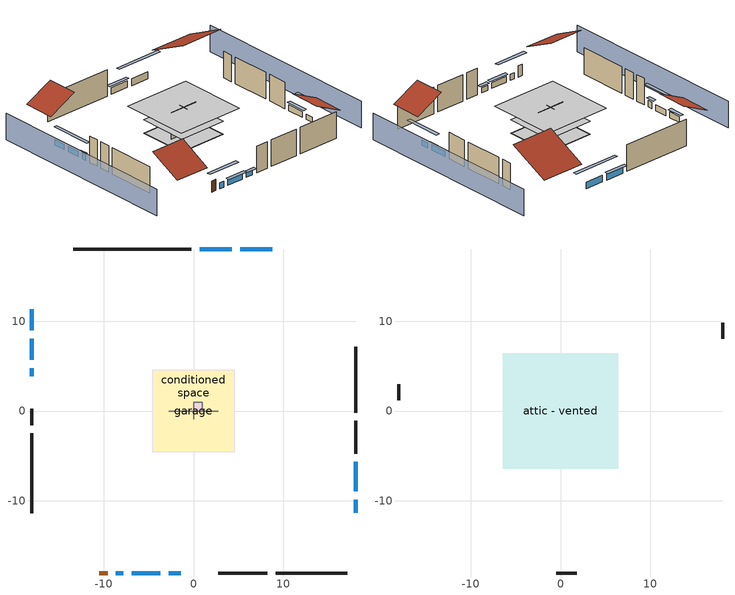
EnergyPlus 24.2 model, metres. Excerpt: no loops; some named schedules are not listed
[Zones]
central ac and furnace airloop ret air zone
 floor adiabatic (AdiabaticConst): 0,0 0,1 1,1 1,0 z0
 wall adiabatic (AdiabaticConst): 0,1 0,0 1,0 1,1 0,1 z0:1
 ceiling adiabatic (AdiabaticConst): 1,0 1,1 0,1 0,0 z1
conditioned space
 floor to garage (Floor1 construction): -4.48,-4.48 -4.48,4.48 4.48,4.48 4.48,-4.48 z0
 floor adiabatic (AdiabaticFloorConstruction): -4.59,-4.59 -4.59,4.59 4.59,4.59 4.59,-4.59 z2.44
 floor foundation (Slab2 construction): -4.59,-4.59 -4.59,4.59 4.59,4.59 4.59,-4.59 z0
 wall outside (AdiabaticWallConstruction 1): -10.49,-18.07 -9.58,-18.07 z0:2.03
 wall outside (AdiabaticWallConstruction): 8.8,18.07 5.21,18.07 / 4.28,18.07 0.69,18.07 z0:1.22; -18.07,11.34 -18.07,8.99 / -18.07,8.07 -18.07,5.72 z0:1.04; 18.07,-11.34 18.07,-9.9 z0:0.95; 18.07,-8.97 18.07,-5.68 / -6.89,-18.07 -3.7,-18.07 z0:1.07; -8.65,-18.07 -7.82,-18.07 z0:1.1; -2.77,-18.07 -1.42,-18.07 z0:0.92; -18.07,4.79 -18.07,3.89 z0:1.19
 wall outside (Wall3 construction): -0.24,18.07 -13.41,18.07 z0:4.88
 wall outside (Wall4 construction): 18.07,-0.17 18.07,7.15 z0:4.88
 wall outside (Wall7 construction): 9.18,-18.07 17.14,-18.07 z0:4.88
 wall outside (Wall8 construction): -18.07,-2.5 -18.07,-11.42 z0:4.88
 wall to garage (Wall5 construction): -2.74,0 2.74,0 z0:4.88
 wall to garage (Wall6 construction): 0,-0.91 0,0.91 z0:4.88
 window (WindowConstruction): 8.8,18.07 5.21,18.07 z0:1.22
 window (WindowConstruction 9): -18.07,11.34 -18.07,8.99 z0:1.04
 window (WindowConstruction 1): 4.28,18.07 0.69,18.07 z0:1.22
 window (WindowConstruction 2): 18.07,-11.34 18.07,-9.9 z0:0.94
 window (WindowConstruction 3): 18.07,-8.97 18.07,-5.68 z0:1.07
 window (WindowConstruction 4): -8.65,-18.07 -7.82,-18.07 z0:1.1
 window (WindowConstruction 5): -6.89,-18.07 -3.7,-18.07 z0:1.07
 window (WindowConstruction 6): -2.77,-18.07 -1.42,-18.07 z0:0.91
 window (WindowConstruction 7): -18.07,8.06 -18.07,5.72 z0:1.04
 window (WindowConstruction 8): -18.07,4.79 -18.07,3.89 z0:1.19
 door (Door): -10.49,-18.07 -9.58,-18.07 z0:2.03
 ceiling adiabatic (AdiabaticFloorConstruction): 4.59,-4.59 4.59,4.59 -4.59,4.59 -4.59,-4.59 z2.44
garage
 floor foundation (Slab1 construction): -4.48,-4.48 -4.48,4.48 4.48,4.48 4.48,-4.48 z0
 wall outside (Wall1 construction): 18.07,-4.76 18.07,-1.1 z0:4.88
 wall outside (Wall12 construction): -18.07,0.26 -18.07,-1.57 z0:4.88
 wall outside (Wall2 construction): 2.76,-18.07 8.25,-18.07 z0:4.88
attic - vented
 floor to conditioned space (Floor2 construction Reversed): -6.41,-6.41 -6.41,6.41 6.41,6.41 6.41,-6.41 z4.88
 wall outside (Wall10 construction): -18.07,2.96 -18.07,1.19 z0:4.88
 wall outside (Wall11 construction): -0.49,-18.07 1.83,-18.07 z0:4.88
 wall outside (Wall9 construction): 18.07,8.07 18.07,9.85 z0:4.88
 roof outside (Roof1 construction): 9.73,18.07,4.88 9.73,10.61,8.61 18.07,10.61,8.61 18.07,18.07,4.88
 roof outside (Roof2 construction): 18.07,-12.27,4.88 12.88,-12.27,7.47 12.88,-18.07,7.47 18.07,-18.07,4.88
 roof outside (Roof3 construction): -18.07,12.27,4.88 -12.88,12.27,7.47 -12.88,18.07,7.47 -18.07,18.07,4.88
 roof outside (Roof4 construction): -11.42,-18.07,4.88 -11.42,-12.12,7.85 -18.07,-12.12,7.85 -18.07,-18.07,4.88
shading: -22.64,18.07 -22.64,-18.07 / 22.64,-18.07 22.64,18.07 z0:4.88; 2.47,18.07 11.54,18.07 11.54,18.68 2.47,18.68 z3.96; -18.07,8.69 -18.07,11.65 -18.68,11.65 -18.68,8.69 z1.34; 0.39,18.07 4.58,18.07 4.58,18.68 0.39,18.68 z1.52; 18.07,-7.15 18.07,-14.09 18.68,-14.09 18.68,-7.15 z3.69; 18.07,-5.38 18.07,-9.27 18.68,-9.27 18.68,-5.38 z1.37; -5.08,-18.07 -11.39,-18.07 -11.39,-18.68 -5.08,-18.68 z3.84; -3.4,-18.07 -7.19,-18.07 -7.19,-18.68 -3.4,-18.68 z1.37; -1.12,-18.07 -3.08,-18.07 -3.08,-18.68 -1.12,-18.68 z1.22; -18.07,2.97 -18.07,10.81 -18.68,10.81 -18.68,2.97 z3.78; -18.07,3.58 -18.07,5.09 -18.68,5.09 -18.68,3.58 z1.49
[Building]
Building 1: Terrain=Suburbs
[Site:Location]
Portland Intl Arpt_OR: Latitude {deg}=45.59; Longitude {deg}=-122.6; Time Zone {hr}=-8; Elevation {m}=33; Keep Site Location Information=Yes
[Site:GroundTemperature:Shallow]
10.2558, 8.96328, 8.85977, 9.47314, 11.9355, 14.3863, 16.5111, 17.8571, 17.9714, 16.8767, 14.8061, 12.4304
[Site:WaterMainsTemperature]
Calculation Method=Schedule; Temperature Schedule=mains temperature schedule
[Material] Roughness=Rough; Thermal Absorptance=0.9
Name | Thickness {m} | Conductivity {W/m-K} | Density {kg/m3} | Specific Heat {J/kg-K} | Solar Absorptance | Visible Absorptance
asphalt or fiberglass shingles | 0.00635 | 0.162714 | 1121.4 | 1465.45 | 0.85 | 0.85
ceiling loosefill ins | 0.169333 | 0.0480833 | 16.02 | 1046.75 | 0.7 | 0.7
ceiling stud and cavity | 0.1397 | 0.0824711 | 65.682 | 1177.47 | 0.7 | 0.7
concrete 4.0 in. | 0.1016 | 1.803125 | 2242.8 | 837.4 | 0.7 | 0.7
door material | 0.04445 | 0.0612267 | 512.64 | 1214.23 | 0.7 | 0.7
floor covering | 0.0127 | 0.0433444 | 54.468 | 1339.84 | 0.6 | 0.6
floor covering 1 | 0.0127 | 0.0450781 | 54.468 | 1339.84 | 0.9 | 0.9
floor rigid ins; wall rigid ins | 0.512978 | 0.029427 | 32.04 | 1214.23 | 0.7 | 0.7
floor stud and cavity | 0.1397 | 0.923637 | 92.3553 | 1139.71 | 0.7 | 0.7
floor stud and cavity 1 | 0.1397 | 1.75129 | 37.0049 | 1207.88 | 0.7 | 0.7
furniture material conditioned space 1; furniture material garage 1 | 0.1524 | 0.115458 | 640.8 | 1214.23 | 0.6 | 0.6
gypsum board | 0.0127 | 0.160291 | 801 | 837.4 | 0.6 | 0.6
osb sheathing 0.5 in. | 0.0127 | 0.115458 | 512.64 | 1214.23 | 0.6 | 0.6
osb sheathing 0.5 in. 1; osb sheathing 0.5 in. 2; osb sheathing 0.5 in. 3 | 0.0127 | 0.115458 | 512.64 | 1214.23 | 0.7 | 0.7
osb sheathing 0.75 in. | 0.01905 | 0.115458 | 512.64 | 1214.23 | 0.7 | 0.7
roof rigid ins | 0.00281632 | 0.029427 | 32.04 | 1214.23 | 0.7 | 0.7
wall stud and cavity | 0.1397 | 0.727959 | 139.0536 | 1170.24 | 0.6 | 0.6
wall stud and cavity 1 | 0.1397 | 0.0951301 | 139.0536 | 1170.24 | 0.7 | 0.7
wall stud and cavity 2 | 0.1397 | 0.0856282 | 139.0536 | 1170.24 | 0.7 | 0.7
wall stud and cavity 3 | 0.0889 | 0.380278 | 52.3479 | 1209.89 | 0.7 | 0.7
wall stud and cavity 4 | 0.0889 | 0.391764 | 83.0341 | 1211.67 | 0.7 | 0.7
wood siding | 0.0254 | 0.102417 | 544.68 | 1172.36 | 0.85 | 0.85
wood siding 1; wood siding 2 | 0.0254 | 0.102417 | 544.68 | 1172.36 | 0.7 | 0.7
[Material:NoMass]
Adiabatic: Roughness=Rough; Thermal Resistance {m2-K/W}=176.1; Thermal Absorptance=0.9; Solar Absorptance=0.7; Visible Absorptance=0.7
[WindowMaterial:SimpleGlazingSystem]
WindowMaterial: U-Factor {W/m2-K}=2.78222; Solar Heat Gain Coefficient=0.56
[Construction]
AdiabaticConst: Adiabatic
AdiabaticFloorConstruction: floor stud and cavity 1, floor rigid ins, osb sheathing 0.75 in., floor covering
AdiabaticWallConstruction: wood siding 1, wall rigid ins, wall stud and cavity 3, gypsum board
AdiabaticWallConstruction 1: wood siding 2, wall rigid ins, wall stud and cavity 3, gypsum board
Door: door material
Floor1 construction: floor stud and cavity, osb sheathing 0.75 in., floor covering
Floor2 construction Reversed: gypsum board, ceiling stud and cavity, ceiling loosefill ins
furniture construction conditioned space 1: furniture material conditioned space 1
furniture construction garage 1: furniture material garage 1
PartitionWallConstruction: gypsum board, wall stud and cavity 4, gypsum board
Roof1 construction; Roof2 construction; Roof3 construction; Roof4 construction: asphalt or fiberglass shingles, roof rigid ins, osb sheathing 0.5 in.
Slab1 construction: concrete 4.0 in.
Slab2 construction: concrete 4.0 in., floor covering 1
Wall1 construction; Wall2 construction: wood siding, osb sheathing 0.5 in. 1, wall stud and cavity
Wall10 construction; Wall11 construction; Wall12 construction; Wall9 construction: wood siding, osb sheathing 0.5 in. 2, wall stud and cavity
Wall3 construction; Wall4 construction: wood siding, osb sheathing 0.5 in. 1, wall stud and cavity 1, gypsum board
Wall5 construction: osb sheathing 0.5 in. 2, wall stud and cavity 2, gypsum board
Wall6 construction: osb sheathing 0.5 in. 3, wall stud and cavity 2, gypsum board
Wall7 construction; Wall8 construction: wood siding, osb sheathing 0.5 in. 2, wall stud and cavity 1, gypsum board
WindowConstruction; WindowConstruction 1; WindowConstruction 2; WindowConstruction 3; WindowConstruction 4; WindowConstruction 5; WindowConstruction 6; WindowConstruction 7; WindowConstruction 8; WindowConstruction 9: WindowMaterial
[Zone] Multiplier=1
Name | Volume {m3} | Part of Total Floor Area
attic - vented | 157.303 | Yes
central ac and furnace airloop ret air zone | 1 | No
conditioned space | 606.66 | Yes
garage | 195.726 | Yes
[Space]
Name | Zone | Volume {m3} | Space Type
attic - vented 1 | attic - vented | 157.303
central ac and furnace airloop ret air space | central ac and furnace airloop ret air zone |  | Plenum Space Type
conditioned space 1 | conditioned space | 606.66
garage 1 | garage | 195.726
[OtherEquipment] Design Level Calculation Method=EquipmentLevel
Name | Fuel Type | Zone or ZoneList or Space or SpaceList | Schedule | Design Level {W} | Fraction Latent | Fraction Radiant | Fraction Lost
central ac and furnace airloop_0 RetCondToDZ; central ac and furnace airloop_0 SupCondToDZ; central ac and furnace airloop_0 SupSensLkToDZ | None | attic - vented 1 | Always On Discrete | 0 | 0 | 0 | 0
central ac and furnace airloop_0 SupLatLkToDZ | None | attic - vented 1 | Always On Discrete | 0 | 1 | 0 | 0
central ac and furnace airloop_0 RetCondToRP; central ac and furnace airloop_0 RetSensLkToRP | None | central ac and furnace airloop ret air space | Always On Discrete | 0 | 0 | 0 | 0
central ac and furnace airloop_0 RetLatLkToRP | None | central ac and furnace airloop ret air space | Always On Discrete | 0 | 1 | 0 | 0
central ac and furnace airloop_0 SupCondToLv; central ac and furnace airloop_0 SupSensLkToCond; mech vent house fan sensible load | None | conditioned space 1 | Always On Discrete | 0 | 0 | 0 | 0
central ac and furnace airloop_0 SupLatLkToCond; mech vent house fan latent load | None | conditioned space 1 | Always On Discrete | 0 | 1 | 0 | 0
clothes dryer 1 | Electricity | conditioned space 1 | clothes_dryer | 0 | 0.015 | 0.081 | 0.85
cooking range 1 | Electricity | conditioned space 1 | cooking_range | 0 | 0.08 | 0.432 | 0.2
general water use latent | None | conditioned space 1 | general water use schedule | 62.594 | 1 | 0 | 0
general water use sensible | None | conditioned space 1 | general water use schedule | -61.6891 | 0 | 0.6 | 0
water heater energy adjustment1 | Electricity | garage 1 | Always On Discrete | 0.01 | 0 | 0 | 1
water heater lat | None | garage 1 | Always On Discrete | 0 | 1 | 0 | 0
water heater sens | None | garage 1 | Always On Discrete | 0 | 0 | 0 | 0
[ZoneInfiltration:DesignFlowRate] Schedule=Always On Discrete; Design Flow Rate Calculation Method=Flow/Zone; Design Flow Rate {m3/s}=0
Name | Zone or ZoneList or Space or SpaceList
attic_vented 1 duct leakage imbalance infil flow | attic - vented 1
infil flow; natural vent flow; whole house fan flow | conditioned space 1
[ZoneInfiltration:EffectiveLeakageArea] Schedule=Always On Discrete
Name | Zone or Space | Effective Air Leakage Area {cm2} | Stack Coefficient | Wind Coefficient
infil attic - vented 1 | attic - vented 1 | 5483.83 | 0.000199449 | 4.35552e-05
infil garage 1 | garage 1 | 611.633 | 0.000129147 | 4.38083e-05
[ZoneMixing] Schedule=Always On Continuous; Design Flow Rate Calculation Method=Flow/Zone; Design Flow Rate {m3/s}=0
Name | Zone or Space | Source Zone or Space
central ac and furnace airloop_0 ZoneMixCondToDZ mix; whole house fan mix | attic - vented | conditioned space
central ac and furnace airloop_0 ZoneMixDZToCond mix | conditioned space | attic - vented
[SpaceList]
Plenum Space Type: central ac and furnace airloop ret air space
[SurfaceProperty:ExposedFoundationPerimeter] Exposed Perimeter Calculation Method=TotalExposedPerimeter
Name | Total Exposed Perimeter {m}
Slab2 | 31.91256
Slab1 | 21.9456
[SurfaceProperty:IncidentSolarMultiplier] Incident Solar Multiplier=1; Incident Solar Multiplier Schedule=trans schedule winter=0.85 summer=0.7
Window1; Window10; Window2; Window3; Window4; Window5; Window6; Window7; Window8; Window9
[InternalMass]
Name | Construction | Zone or ZoneList | Space or SpaceList | Surface Area {m2}
furniture mass conditioned space 1 | furniture construction conditioned space 1 | conditioned space | conditioned space 1 | 99.51774
partition wall mass | PartitionWallConstruction | conditioned space | conditioned space 1 | 248.794
furniture mass garage 1 | furniture construction garage 1 | garage | garage 1 | 8.02682
[Lights] Design Level Calculation Method=LightingLevel; Return Air Fraction=0; Fraction Radiant=0.6; Fraction Visible=0.2; Fraction Replaceable=1
Name | Zone or ZoneList or Space or SpaceList | Schedule | Lighting Level {W}
interior lighting | conditioned space 1 | lighting_interior | 495.703
garage lighting | garage 1 | lighting_garage | 12.1328
[People]
occupants: Zone or ZoneList or Space or SpaceList=conditioned space 1; Number of People Schedule=occupants; Number of People Calculation Method=People; Number of People=3; Fraction Radiant=0.314171; Sensible Heat Fraction=0.56303; Activity Level Schedule=occupants activity schedule; Carbon Dioxide Generation Rate {m3/s-W}=0; Enable ASHRAE 55 Comfort Warnings=No; Mean Radiant Temperature Calculation Type=EnclosureAveraged
[ElectricEquipment] Design Level Calculation Method=EquipmentLevel
Name | Zone or ZoneList or Space or SpaceList | Schedule | Design Level {W} | Fraction Latent | Fraction Radiant | Fraction Lost
clothes dryer | conditioned space 1 | clothes_dryer | 6616.71 | 0.015 | 0.081 | 0.85
clothes washer | conditioned space 1 | clothes_washer | 406.821 | 0.03 | 0.162 | 0.7
cooking range | conditioned space 1 | cooking_range | 1569.72 | 0.08 | 0.432 | 0.2
dishwasher | conditioned space 1 | dishwasher | 782.833 | 0.3 | 0.18 | 0.4
fridge | conditioned space 1 | fridge schedule | 54.7945 | 0 | 0.6 | 0
mech vent bath fan 0 | conditioned space 1 | mech vent bath fan 0 schedule | 30 | 0 | 0 | 1
mech vent house fan | conditioned space 1 | mech vent house fan schedule | 0 | 0 | 0 | 1
mech vent house fan cfis | conditioned space 1 | mech vent house fan cfis schedule | 0 | 0 | 0 | 0
mech vent range fan 0 | conditioned space 1 | mech vent range fan 0 schedule | 30 | 0 | 0 | 1
misc permanent spa heater | conditioned space 1 | misc permanent spa heater schedule | 457.19 | 0 | 0 | 1
misc permanent spa pump | conditioned space 1 | misc permanent spa pump schedule | 478.108 | 0 | 0 | 1
misc plug loads | conditioned space 1 | plug_loads_other | 420.769 | 0.021 | 0.558 | 0.049
misc tv | conditioned space 1 | plug_loads_tv | 880.506 | 0 | 0.6 | 0
whole house fan | conditioned space 1 | Always On Discrete | 0 | 0 | 0 | 1
freezer | garage 1 | freezer schedule | 194.914 | 0 | 0.6 | 0
fridge 1 | garage 1 | fridge schedule 1 | 239.242 | 0 | 0.6 | 0
[AvailabilityManager:Scheduled]
central ac and furnace airloop Availability Manager: Schedule=Always On Discrete
[AirLoopHVAC:ReturnPlenum]
Air Loop HVAC Return Plenum 1: Zone=central ac and furnace airloop ret air zone
[WaterUse:Equipment]
dishwasher: Peak Flow Rate {m3/s}=1.27236e-05; Flow Rate Fraction Schedule=hot_water_dishwasher
[Foundation:Kiva] Wall Height Above Grade {m}=0.1016; Wall Depth Below Slab {m}=0.2032
Name | Initial Indoor Air Temperature {C}
Foundation Kiva 1 | 13.4258
Foundation Kiva 2 | 22.2222
[Foundation:Kiva:Settings]
Soil Conductivity {W/m-K}=1.3848; Soil Density {kg/m3}=1842.3; Soil Specific Heat {J/kg-K}=418.7; Ground Solar Absorptivity=0.9; Ground Thermal Absorptivity=0.9; Ground Surface Roughness {m}=0.03; Far-Field Width {m}=40; Deep-Ground Boundary Condition=ZeroFlux; Deep-Ground Depth {m}=40; Minimum Cell Dimension {m}=0.2; Maximum Cell Growth Coefficient=3; Simulation Timestep=Timestep
[Exterior:Lights]
exterior lighting: Schedule=exterior lighting schedule; Design Level {W}=8.97151
[EnergyManagementSystem:GlobalVariable]
central_ac_and_furnace_airloop_0_DuctImbalLkExhFanEquivCond
central_ac_and_furnace_airloop_0_DuctImbalLkExhFanEquivDZ
central_ac_and_furnace_airloop_0_DuctImbalLkSupFanEquivCond
central_ac_and_furnace_airloop_0_DuctImbalLkSupFanEquivDZ
central_ac_and_furnace_airloop_0_DZ_T
central_ac_and_furnace_airloop_0_DZ_W
central_ac_and_furnace_airloop_0_RetCondToDZ
central_ac_and_furnace_airloop_0_RetCondToRP
central_ac_and_furnace_airloop_0_RetLatLkToRP
central_ac_and_furnace_airloop_0_RetSensLkToRP
central_ac_and_furnace_airloop_0_SupCondToDZ
central_ac_and_furnace_airloop_0_SupCondToLv
central_ac_and_furnace_airloop_0_SupLatLkToCond
central_ac_and_furnace_airloop_0_SupLatLkToDZ
central_ac_and_furnace_airloop_0_SupSensLkToCond
central_ac_and_furnace_airloop_0_SupSensLkToDZ
central_ac_and_furnace_airloop_0_ZoneMixCondToDZ
central_ac_and_furnace_airloop_0_ZoneMixDZToCond
central_ac_and_furnace_airloop_AH_MFR
central_ac_and_furnace_airloop_AH_Tout
central_ac_and_furnace_airloop_AH_VFR
central_ac_and_furnace_airloop_AH_Wout
central_ac_and_furnace_airloop_Fan_RTF
central_ac_and_furnace_airloop_RA_T
central_ac_and_furnace_airloop_Ra_W
infil_program_Qfan
infil_program_Qinf
natural_vent_program_Qnv
natural_vent_program_Qwhf
[EnergyManagementSystem:Sensor]
Name | Output:Variable or Output:Meter Index Key | Output:Variable or Output:Meter
airflow_gain | infil flow | Infiltration Sensible Heat Gain Energy
airflow_gain_1 | natural vent flow | Infiltration Sensible Heat Gain Energy
airflow_gain_2 | whole house fan flow | Infiltration Sensible Heat Gain Energy
airflow_loss | infil flow | Infiltration Sensible Heat Loss Energy
airflow_loss_1 | natural vent flow | Infiltration Sensible Heat Loss Energy
airflow_loss_2 | whole house fan flow | Infiltration Sensible Heat Loss Energy
central_ac_and_furnace_airloop_0_DZ_T_s | attic - vented | Zone Air Temperature
central_ac_and_furnace_airloop_0_DZ_W_s | attic - vented | Zone Mean Air Humidity Ratio
central_ac_and_furnace_airloop_AH_MFR_s | Node 6 | System Node Mass Flow Rate
central_ac_and_furnace_airloop_AH_Tout_s | Node 6 | System Node Temperature
central_ac_and_furnace_airloop_AH_VFR_s | Node 6 | System Node Current Density Volume Flow Rate
central_ac_and_furnace_airloop_AH_Wout_s | Node 6 | System Node Humidity Ratio
central_ac_and_furnace_airloop_RA_T_s | Node 9 | System Node Temperature
central_ac_and_furnace_airloop_Ra_W_s | Node 9 | System Node Humidity Ratio
clg_load_cond |  | Cooling:EnergyTransfer:Zone:CONDITIONED SPACE
clg_load_duct |  | Cooling:EnergyTransfer:Zone:CENTRAL AC AND FURNACE AIRLOOP RET AIR ZONE
clg_sp_s; clg_sp_s_1 | cooling setpoint | Schedule Value
clothes_dryer_exhaust_0_sch_s | clothes_dryer | Schedule Value
cool_season | cooling season schedule | Schedule Value
ducts_conv | central ac and furnace airloop_0 RetCondToRP | Other Equipment Convective Heating Energy
ducts_conv_1 | central ac and furnace airloop_0 RetLatLkToRP | Other Equipment Convective Heating Energy
ducts_conv_2 | central ac and furnace airloop_0 RetSensLkToRP | Other Equipment Convective Heating Energy
ducts_conv_3 | central ac and furnace airloop_0 SupCondToLv | Other Equipment Convective Heating Energy
ducts_conv_4 | central ac and furnace airloop_0 SupLatLkToCond | Other Equipment Convective Heating Energy
ducts_conv_5 | central ac and furnace airloop_0 SupSensLkToCond | Other Equipment Convective Heating Energy
ducts_rad | central ac and furnace airloop_0 RetCondToRP | Other Equipment Radiant Heating Energy
ducts_rad_1 | central ac and furnace airloop_0 RetLatLkToRP | Other Equipment Radiant Heating Energy
ducts_rad_2 | central ac and furnace airloop_0 RetSensLkToRP | Other Equipment Radiant Heating Energy
ducts_rad_3 | central ac and furnace airloop_0 SupCondToLv | Other Equipment Radiant Heating Energy
ducts_rad_4 | central ac and furnace airloop_0 SupLatLkToCond | Other Equipment Radiant Heating Energy
ducts_rad_5 | central ac and furnace airloop_0 SupSensLkToCond | Other Equipment Radiant Heating Energy
fridge_tin_s_1 | garage | Zone Mean Air Temperature
htg_load_cond |  | Heating:EnergyTransfer:Zone:CONDITIONED SPACE
htg_load_duct |  | Heating:EnergyTransfer:Zone:CENTRAL AC AND FURNACE AIRLOOP RET AIR ZONE
htg_sp_s; htg_sp_s_1 | heating setpoint | Schedule Value
ig_ee_conv | clothes dryer | Electric Equipment Convective Heating Energy
ig_ee_conv_2 | cooking range | Electric Equipment Convective Heating Energy
ig_ee_conv_3 | dishwasher | Electric Equipment Convective Heating Energy
ig_ee_conv_4 | fridge | Electric Equipment Convective Heating Energy
ig_ee_conv_5 | misc permanent spa heater | Electric Equipment Convective Heating Energy
ig_ee_conv_6 | misc permanent spa pump | Electric Equipment Convective Heating Energy
ig_ee_conv_7 | misc plug loads | Electric Equipment Convective Heating Energy
ig_ee_conv_8 | misc tv | Electric Equipment Convective Heating Energy
ig_ee_conv_9 | whole house fan | Electric Equipment Convective Heating Energy
ig_ee_rad | clothes dryer | Electric Equipment Radiant Heating Energy
ig_ee_rad_2 | cooking range | Electric Equipment Radiant Heating Energy
ig_ee_rad_3 | dishwasher | Electric Equipment Radiant Heating Energy
ig_ee_rad_4 | fridge | Electric Equipment Radiant Heating Energy
ig_ee_rad_5 | misc permanent spa heater | Electric Equipment Radiant Heating Energy
ig_ee_rad_6 | misc permanent spa pump | Electric Equipment Radiant Heating Energy
ig_ee_rad_7 | misc plug loads | Electric Equipment Radiant Heating Energy
ig_ee_rad_8 | misc tv | Electric Equipment Radiant Heating Energy
ig_ee_rad_9 | whole house fan | Electric Equipment Radiant Heating Energy
ig_lgt_conv | interior lighting | Lights Convective Heating Energy
ig_lgt_rad | interior lighting | Lights Radiant Heating Energy
ig_lgt_vis | interior lighting | Lights Visible Radiation Heating Energy
ig_oe_conv | clothes dryer 1 | Other Equipment Convective Heating Energy
ig_oe_conv_1 | cooking range 1 | Other Equipment Convective Heating Energy
ig_oe_conv_2 | general water use latent | Other Equipment Convective Heating Energy
ig_oe_conv_3 | general water use sensible | Other Equipment Convective Heating Energy
ig_oe_rad | clothes dryer 1 | Other Equipment Radiant Heating Energy
ig_oe_rad_1 | cooking range 1 | Other Equipment Radiant Heating Energy
ig_oe_rad_2 | general water use latent | Other Equipment Radiant Heating Energy
ig_oe_rad_3 | general water use sensible | Other Equipment Radiant Heating Energy
ig_ppl_conv | occupants | People Convective Heating Energy
ig_ppl_rad | occupants | People Radiant Heating Energy
im_conv | furniture mass conditioned space 1 | Surface Inside Face Convection Heat Gain Energy
im_conv_1 | partition wall mass | Surface Inside Face Convection Heat Gain Energy
im_ig | furniture mass conditioned space 1 | Surface Inside Face Internal Gains Radiation Heat Gain Energy
im_ig_1 | partition wall mass | Surface Inside Face Internal Gains Radiation Heat Gain Energy
im_lgt | furniture mass conditioned space 1 | Surface Inside Face Lights Radiation Heat Gain Energy
im_lgt_1 | partition wall mass | Surface Inside Face Lights Radiation Heat Gain Energy
im_sol | furniture mass conditioned space 1 | Surface Inside Face Solar Radiation Heat Gain Energy
im_sol_1 | partition wall mass | Surface Inside Face Solar Radiation Heat Gain Energy
im_surf | furniture mass conditioned space 1 | Surface Inside Face Net Surface Thermal Radiation Heat Gain Energy
im_surf_1 | partition wall mass | Surface Inside Face Net Surface Thermal Radiation Heat Gain Energy
mech_vent_bath_fan_0_sch_s | mech vent bath fan 0 schedule | Schedule Value
mech_vent_range_fan_0_sch_s | mech vent range fan 0 schedule | Schedule Value
mv_conv | mech vent bath fan 0 | Electric Equipment Convective Heating Energy
mv_conv_1 | mech vent house fan | Electric Equipment Convective Heating Energy
mv_conv_2 | mech vent house fan cfis | Electric Equipment Convective Heating Energy
mv_conv_3 | mech vent range fan 0 | Electric Equipment Convective Heating Energy
mv_conv_4 | mech vent house fan latent load | Other Equipment Convective Heating Energy
mv_conv_5 | mech vent house fan sensible load | Other Equipment Convective Heating Energy
mv_rad | mech vent bath fan 0 | Electric Equipment Radiant Heating Energy
mv_rad_1 | mech vent house fan | Electric Equipment Radiant Heating Energy
mv_rad_2 | mech vent house fan cfis | Electric Equipment Radiant Heating Energy
mv_rad_3 | mech vent range fan 0 | Electric Equipment Radiant Heating Energy
mv_rad_4 | mech vent house fan latent load | Other Equipment Radiant Heating Energy
mv_rad_5 | mech vent house fan sensible load | Other Equipment Radiant Heating Energy
natural_vent_s | natural vent schedule | Schedule Value
